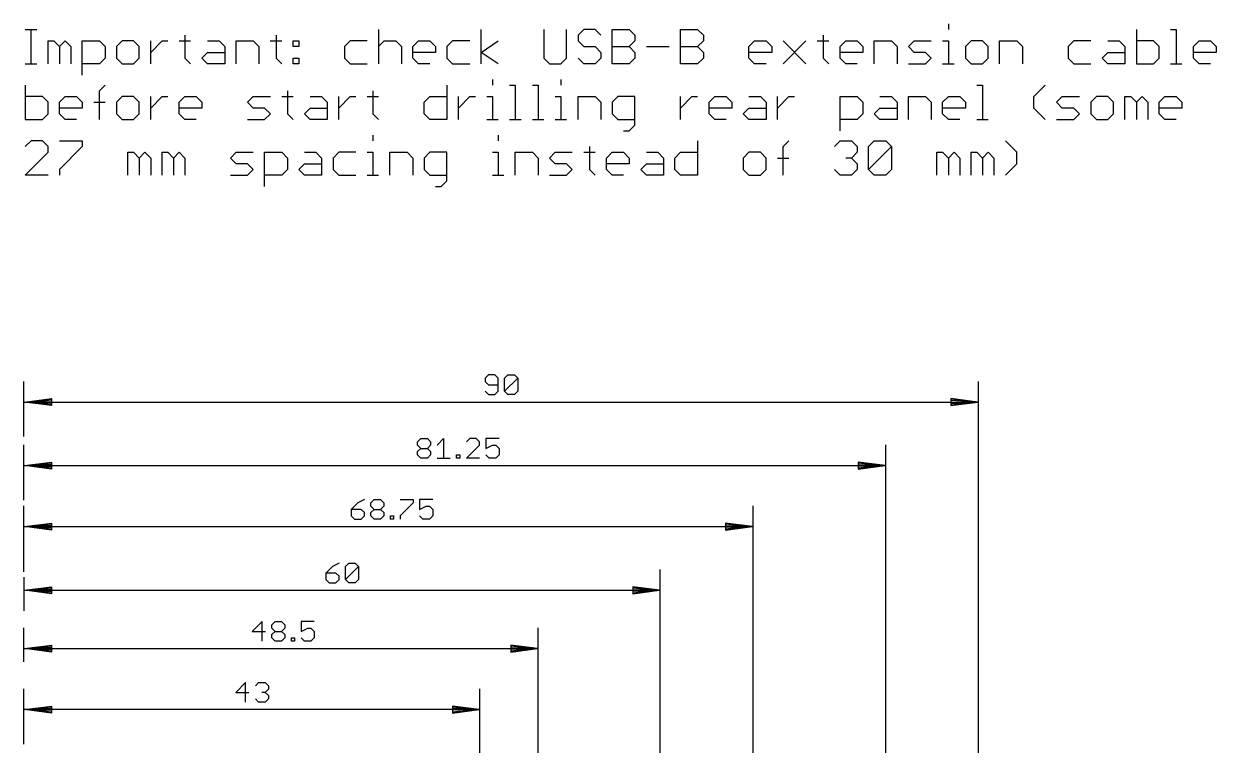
# Model space of a CAD drawing. Extents: x -29 to 390, y -522 to 226.
# Drawn here: x 0 to 112.4, y 126.4 to 194.4 of the extents above; entities that cross this region are included whole.
import ezdxf

# ---------------------------------------------------------------- set-up
doc = ezdxf.new("R2010")
doc.units = 0
doc.layers.add('20', color=4, linetype='CONTINUOUS')
doc.layers.add('47', color=253, linetype='CONTINUOUS')

msp = doc.modelspace()

# ---------------------------------------------------------------- linework, layer by layer
at = {"layer": '20'}
for p, q in [((0.1397, 193.8631), (1.2142, 193.8631)), ((0.6769, 190.6397), (0.6769, 193.8631)), ((33.4415, 193.8631), (33.4415, 190.6397)), ((43.1097, 190.6397), (43.1097, 193.8631)), ((49.0181, 193.8631), (49.0181, 191.1769)), ((51.167, 191.1769), (51.167, 193.8631)), ((52.7781, 193.8631), (52.2409, 193.3258)), ((53.8525, 193.8631), (52.7781, 193.8631)), ((54.3898, 193.3258), (53.8525, 193.8631)), ((55.4636, 190.6397), (55.4636, 193.8631)), ((55.4636, 193.8631), (57.0753, 193.8631)), ((57.0753, 193.8631), (57.6125, 193.3258)), ((61.9091, 190.6397), (61.9091, 193.8631)), ((61.9091, 193.8631), (63.5208, 193.8631)), ((63.5208, 193.8631), (64.058, 193.3258)), ((87.1541, 194.4003), (87.1541, 193.8631)), ((104.8792, 193.8631), (104.8792, 190.6397)), ((108.1019, 193.8631), (108.6391, 193.8631)), ((108.6391, 193.8631), (108.6391, 190.6397)), ((2.2882, 190.6397), (2.2882, 192.7886)), ((2.2882, 192.7886), (2.8254, 192.7886)), ((2.8254, 192.7886), (3.3627, 192.2514)), ((3.3627, 192.2514), (3.8999, 192.7886)), ((3.3627, 192.2514), (3.3627, 190.6397)), ((3.8999, 192.7886), (4.4371, 192.2514)), ((4.4371, 192.2514), (4.4371, 190.6397)), ((5.511, 189.5653), (5.511, 192.7886)), ((5.511, 192.7886), (7.1226, 192.7886)), ((7.1226, 192.7886), (7.6599, 192.2514)), ((7.6599, 192.2514), (7.6599, 191.1769)), ((9.2709, 192.7886), (8.7337, 192.2514)), ((8.7337, 192.2514), (8.7337, 191.1769)), ((10.3454, 192.7886), (9.2709, 192.7886)), ((10.8826, 192.2514), (10.3454, 192.7886)), ((10.8826, 191.1769), (10.8826, 192.2514)), ((11.9565, 190.6397), (11.9565, 192.7886)), ((11.9565, 191.7142), (13.0309, 192.7886)), ((13.0309, 192.7886), (13.5681, 192.7886)), ((14.6421, 192.7886), (15.7165, 192.7886)), ((15.1793, 193.3258), (15.1793, 191.1769)), ((17.3278, 192.7886), (18.4023, 192.7886)), ((18.4023, 192.7886), (18.9395, 192.2514)), ((18.9395, 192.2514), (18.9395, 190.6397)), ((20.0133, 190.6397), (20.0133, 192.7886)), ((20.0133, 192.7886), (21.625, 192.7886)), ((21.625, 192.7886), (22.1622, 192.2514)), ((22.1622, 192.2514), (22.1622, 190.6397)), ((23.2361, 192.7886), (24.3105, 192.7886)), ((23.7733, 193.3258), (23.7733, 191.1769)), ((25.3846, 192.7886), (25.9218, 192.7886)), ((25.3846, 192.2514), (25.3846, 192.7886)), ((25.9218, 192.2514), (25.3846, 192.2514)), ((25.9218, 192.7886), (25.9218, 192.2514)), ((30.7559, 192.7886), (30.2187, 192.2514)), ((30.2187, 192.2514), (30.2187, 191.1769)), ((32.3676, 192.7886), (30.7559, 192.7886)), ((33.4415, 192.2514), (33.9787, 192.7886)), ((33.9787, 192.7886), (35.0532, 192.7886)), ((35.0532, 192.7886), (35.5904, 192.2514)), ((35.5904, 192.2514), (35.5904, 190.6397)), ((36.6642, 192.2514), (37.2015, 192.7886)), ((36.6642, 191.1769), (36.6642, 192.2514)), ((37.2015, 192.7886), (38.2759, 192.7886)), ((38.2759, 192.7886), (38.8131, 192.2514)), ((38.8131, 192.2514), (38.8131, 191.7142)), ((40.4242, 192.7886), (39.887, 192.2514)), ((39.887, 192.2514), (39.887, 191.1769)), ((42.0359, 192.7886), (40.4242, 192.7886)), ((43.1097, 191.7142), (44.7214, 192.7886)), ((52.2409, 193.3258), (52.2409, 192.7886)), ((52.2409, 192.7886), (52.7781, 192.2514)), ((52.7781, 192.2514), (53.8525, 192.2514)), ((53.8525, 192.2514), (54.3898, 191.7142)), ((55.4636, 192.2514), (57.0753, 192.2514)), ((57.6125, 192.7886), (57.0753, 192.2514)), ((57.0753, 192.2514), (57.6125, 191.7142)), ((57.6125, 193.3258), (57.6125, 192.7886)), ((58.6864, 192.2514), (60.8353, 192.2514)), ((61.9091, 192.2514), (63.5208, 192.2514)), ((64.058, 192.7886), (63.5208, 192.2514)), ((63.5208, 192.2514), (64.058, 191.7142)), ((64.058, 193.3258), (64.058, 192.7886)), ((68.3546, 192.2514), (68.8919, 192.7886)), ((68.3546, 191.1769), (68.3546, 192.2514)), ((68.8919, 192.7886), (69.9663, 192.7886)), ((69.9663, 192.7886), (70.5035, 192.2514)), ((70.5035, 192.2514), (70.5035, 191.7142)), ((71.5774, 192.7886), (73.7263, 190.6397)), ((71.5774, 190.6397), (73.7263, 192.7886)), ((74.8001, 192.7886), (75.8746, 192.7886)), ((75.3374, 193.3258), (75.3374, 191.1769)), ((76.9486, 192.2514), (77.4859, 192.7886)), ((76.9486, 191.1769), (76.9486, 192.2514)), ((77.4859, 192.7886), (78.5603, 192.7886)), ((78.5603, 192.7886), (79.0975, 192.2514)), ((79.0975, 192.2514), (79.0975, 191.7142)), ((80.1714, 190.6397), (80.1714, 192.7886)), ((80.1714, 192.7886), (81.7831, 192.7886)), ((81.7831, 192.7886), (82.3203, 192.2514)), ((82.3203, 192.2514), (82.3203, 190.6397)), ((83.3941, 192.2514), (83.9314, 192.7886)), ((83.9314, 191.7142), (83.3941, 192.2514)), ((83.9314, 192.7886), (85.5431, 192.7886)), ((86.6169, 192.7886), (87.1541, 192.7886)), ((87.1541, 192.7886), (87.1541, 190.6397)), ((89.3026, 192.7886), (88.7654, 192.2514)), ((88.7654, 192.2514), (88.7654, 191.1769)), ((90.3771, 192.7886), (89.3026, 192.7886)), ((90.9143, 192.2514), (90.3771, 192.7886)), ((90.9143, 191.1769), (90.9143, 192.2514)), ((91.9882, 190.6397), (91.9882, 192.7886)), ((91.9882, 192.7886), (93.5998, 192.7886)), ((93.5998, 192.7886), (94.1371, 192.2514)), ((94.1371, 192.2514), (94.1371, 190.6397)), ((98.9709, 192.7886), (98.4337, 192.2514)), ((98.4337, 192.2514), (98.4337, 191.1769)), ((100.5826, 192.7886), (98.9709, 192.7886)), ((102.1936, 192.7886), (103.2681, 192.7886)), ((103.2681, 192.7886), (103.8053, 192.2514)), ((103.8053, 192.2514), (103.8053, 190.6397)), ((106.4908, 192.7886), (104.8792, 192.7886)), ((107.0281, 192.2514), (106.4908, 192.7886)), ((107.0281, 191.1769), (107.0281, 192.2514)), ((110.2504, 192.2514), (110.7876, 192.7886)), ((110.2504, 191.1769), (110.2504, 192.2514)), ((110.7876, 192.7886), (111.8621, 192.7886)), ((111.8621, 192.7886), (112.3993, 192.2514)), ((112.3993, 192.2514), (112.3993, 191.7142)), ((7.6599, 191.1769), (7.1226, 190.6397)), ((8.7337, 191.1769), (9.2709, 190.6397)), ((10.3454, 190.6397), (10.8826, 191.1769)), ((15.1793, 191.1769), (15.7165, 190.6397)), ((16.7906, 191.1769), (17.3278, 191.7142)), ((17.3278, 190.6397), (16.7906, 191.1769)), ((17.3278, 191.7142), (18.9395, 191.7142)), ((23.7733, 191.1769), (24.3105, 190.6397)), ((25.3846, 191.1769), (25.9218, 191.1769)), ((25.3846, 190.6397), (25.3846, 191.1769)), ((25.9218, 191.1769), (25.9218, 190.6397)), ((30.2187, 191.1769), (30.7559, 190.6397)), ((38.8131, 191.7142), (36.6642, 191.7142)), ((37.2015, 190.6397), (36.6642, 191.1769)), ((39.887, 191.1769), (40.4242, 190.6397)), ((44.7214, 190.6397), (43.1097, 191.7142)), ((49.0181, 191.1769), (49.5553, 190.6397)), ((50.6298, 190.6397), (51.167, 191.1769)), ((52.7781, 190.6397), (52.2409, 191.1769)), ((54.3898, 191.1769), (53.8525, 190.6397)), ((54.3898, 191.7142), (54.3898, 191.1769)), ((57.6125, 191.1769), (57.0753, 190.6397)), ((57.6125, 191.7142), (57.6125, 191.1769)), ((64.058, 191.1769), (63.5208, 190.6397)), ((64.058, 191.7142), (64.058, 191.1769)), ((70.5035, 191.7142), (68.3546, 191.7142)), ((68.8919, 190.6397), (68.3546, 191.1769)), ((75.3374, 191.1769), (75.8746, 190.6397)), ((79.0975, 191.7142), (76.9486, 191.7142)), ((77.4859, 190.6397), (76.9486, 191.1769)), ((85.0058, 191.7142), (83.9314, 191.7142)), ((85.5431, 191.1769), (85.0058, 191.7142)), ((85.0058, 190.6397), (85.5431, 191.1769)), ((88.7654, 191.1769), (89.3026, 190.6397)), ((90.3771, 190.6397), (90.9143, 191.1769)), ((98.4337, 191.1769), (98.9709, 190.6397)), ((101.6564, 191.1769), (102.1936, 191.7142)), ((102.1936, 190.6397), (101.6564, 191.1769)), ((102.1936, 191.7142), (103.8053, 191.7142)), ((106.4908, 190.6397), (107.0281, 191.1769)), ((112.3993, 191.7142), (110.2504, 191.7142)), ((110.7876, 190.6397), (110.2504, 191.1769)), ((0.1397, 190.6397), (1.2142, 190.6397)), ((7.1226, 190.6397), (5.511, 190.6397)), ((9.2709, 190.6397), (10.3454, 190.6397)), ((18.9395, 190.6397), (17.3278, 190.6397)), ((25.9218, 190.6397), (25.3846, 190.6397)), ((30.7559, 190.6397), (32.3676, 190.6397)), ((38.2759, 190.6397), (37.2015, 190.6397)), ((40.4242, 190.6397), (42.0359, 190.6397)), ((49.5553, 190.6397), (50.6298, 190.6397)), ((53.8525, 190.6397), (52.7781, 190.6397)), ((57.0753, 190.6397), (55.4636, 190.6397)), ((63.5208, 190.6397), (61.9091, 190.6397)), ((69.9663, 190.6397), (68.8919, 190.6397)), ((78.5603, 190.6397), (77.4859, 190.6397)), ((83.3941, 190.6397), (85.0058, 190.6397)), ((86.6169, 190.6397), (87.6913, 190.6397)), ((89.3026, 190.6397), (90.3771, 190.6397)), ((98.9709, 190.6397), (100.5826, 190.6397)), ((103.8053, 190.6397), (102.1936, 190.6397)), ((104.8792, 190.6397), (106.4908, 190.6397)), ((108.1019, 190.6397), (109.1764, 190.6397)), ((111.8621, 190.6397), (110.7876, 190.6397)), ((44.1841, 189.1503), (44.1841, 188.6131)), ((50.6296, 189.1503), (50.6296, 188.6131)), ((0.1397, 188.6131), (0.1397, 185.3897)), ((7.1224, 188.0758), (7.6597, 188.6131)), ((7.1224, 185.3897), (7.1224, 188.0758)), ((24.8476, 188.0758), (24.8476, 185.9269)), ((32.9045, 188.0758), (32.9045, 185.9269)), ((39.8874, 188.6131), (39.8874, 185.3897)), ((45.7954, 188.6131), (46.3326, 188.6131)), ((46.3326, 188.6131), (46.3326, 185.3897)), ((47.9439, 188.6131), (48.4811, 188.6131)), ((48.4811, 188.6131), (48.4811, 185.3897)), ((89.8397, 188.6131), (90.3769, 188.6131)), ((90.3769, 188.6131), (90.3769, 185.3897)), ((95.2109, 187.5386), (96.2854, 188.6131)), ((1.7514, 187.5386), (0.1397, 187.5386)), ((2.2886, 187.0014), (1.7514, 187.5386)), ((2.2886, 185.9269), (2.2886, 187.0014)), ((3.3625, 187.0014), (3.8997, 187.5386)), ((3.3625, 185.9269), (3.3625, 187.0014)), ((3.8997, 187.5386), (4.9741, 187.5386)), ((4.9741, 187.5386), (5.5114, 187.0014)), ((5.5114, 187.0014), (5.5114, 186.4642)), ((6.5852, 187.0014), (7.6597, 187.0014)), ((9.2709, 187.5386), (8.7337, 187.0014)), ((8.7337, 187.0014), (8.7337, 185.9269)), ((10.3454, 187.5386), (9.2709, 187.5386)), ((10.8826, 187.0014), (10.3454, 187.5386)), ((10.8826, 185.9269), (10.8826, 187.0014)), ((11.9565, 185.3897), (11.9565, 187.5386)), ((11.9565, 186.4642), (13.0309, 187.5386)), ((13.0309, 187.5386), (13.5681, 187.5386)), ((14.6421, 187.0014), (15.1793, 187.5386)), ((14.6421, 185.9269), (14.6421, 187.0014)), ((15.1793, 187.5386), (16.2538, 187.5386)), ((16.2538, 187.5386), (16.791, 187.0014)), ((16.791, 187.0014), (16.791, 186.4642)), ((21.0876, 187.0014), (21.6248, 187.5386)), ((21.6248, 186.4642), (21.0876, 187.0014)), ((21.6248, 187.5386), (23.2365, 187.5386)), ((24.3103, 187.5386), (25.3848, 187.5386)), ((26.9961, 187.5386), (28.0705, 187.5386)), ((28.0705, 187.5386), (28.6078, 187.0014)), ((28.6078, 187.0014), (28.6078, 185.3897)), ((29.6816, 185.3897), (29.6816, 187.5386)), ((29.6816, 186.4642), (30.7561, 187.5386)), ((30.7561, 187.5386), (31.2933, 187.5386)), ((32.3672, 187.5386), (33.4417, 187.5386)), ((37.7385, 187.0014), (38.2757, 187.5386)), ((37.7385, 185.9269), (37.7385, 187.0014)), ((38.2757, 187.5386), (39.8874, 187.5386)), ((40.9612, 185.3897), (40.9612, 187.5386)), ((40.9612, 186.4642), (42.0357, 187.5386)), ((42.0357, 187.5386), (42.5729, 187.5386)), ((43.6469, 187.5386), (44.1841, 187.5386)), ((44.1841, 187.5386), (44.1841, 185.3897)), ((50.0924, 187.5386), (50.6296, 187.5386)), ((50.6296, 187.5386), (50.6296, 185.3897)), ((52.2409, 185.3897), (52.2409, 187.5386)), ((52.2409, 187.5386), (53.8525, 187.5386)), ((53.8525, 187.5386), (54.3898, 187.0014)), ((54.3898, 187.0014), (54.3898, 185.3897)), ((56.0008, 187.5386), (55.4636, 187.0014)), ((55.4636, 187.0014), (55.4636, 185.9269)), ((57.6125, 187.5386), (56.0008, 187.5386)), ((57.6125, 184.8525), (57.6125, 187.5386)), ((61.9091, 185.3897), (61.9091, 187.5386)), ((61.9091, 186.4642), (62.9836, 187.5386)), ((62.9836, 187.5386), (63.5208, 187.5386)), ((64.5948, 187.0014), (65.132, 187.5386)), ((64.5948, 185.9269), (64.5948, 187.0014)), ((65.132, 187.5386), (66.2064, 187.5386)), ((66.2064, 187.5386), (66.7437, 187.0014)), ((66.7437, 187.0014), (66.7437, 186.4642)), ((68.3547, 187.5386), (69.4292, 187.5386)), ((69.4292, 187.5386), (69.9664, 187.0014)), ((69.9664, 187.0014), (69.9664, 185.3897)), ((71.0403, 185.3897), (71.0403, 187.5386)), ((71.0403, 186.4642), (72.1147, 187.5386)), ((72.1147, 187.5386), (72.6519, 187.5386)), ((76.9486, 184.3153), (76.9486, 187.5386)), ((76.9486, 187.5386), (78.5603, 187.5386)), ((78.5603, 187.5386), (79.0975, 187.0014)), ((79.0975, 187.0014), (79.0975, 185.9269)), ((80.7086, 187.5386), (81.7831, 187.5386)), ((81.7831, 187.5386), (82.3203, 187.0014)), ((82.3203, 187.0014), (82.3203, 185.3897)), ((83.3941, 185.3897), (83.3941, 187.5386)), ((83.3941, 187.5386), (85.0058, 187.5386)), ((85.0058, 187.5386), (85.543, 187.0014)), ((85.543, 187.0014), (85.543, 185.3897)), ((86.6169, 187.0014), (87.1541, 187.5386)), ((86.6169, 185.9269), (86.6169, 187.0014)), ((87.1541, 187.5386), (88.2286, 187.5386)), ((88.2286, 187.5386), (88.7658, 187.0014)), ((88.7658, 187.0014), (88.7658, 186.4642)), ((95.2109, 186.4642), (95.2109, 187.5386)), ((97.3594, 187.0014), (97.8966, 187.5386)), ((97.8966, 186.4642), (97.3594, 187.0014)), ((97.8966, 187.5386), (99.5083, 187.5386)), ((101.1194, 187.5386), (100.5822, 187.0014)), ((100.5822, 187.0014), (100.5822, 185.9269)), ((102.1938, 187.5386), (101.1194, 187.5386)), ((102.7311, 187.0014), (102.1938, 187.5386)), ((102.7311, 185.9269), (102.7311, 187.0014)), ((103.8049, 185.3897), (103.8049, 187.5386)), ((103.8049, 187.5386), (104.3421, 187.5386)), ((104.3421, 187.5386), (104.8794, 187.0014)), ((104.8794, 187.0014), (105.4166, 187.5386)), ((104.8794, 187.0014), (104.8794, 185.3897)), ((105.4166, 187.5386), (105.9538, 187.0014)), ((105.9538, 187.0014), (105.9538, 185.3897)), ((107.0277, 187.0014), (107.5649, 187.5386)), ((107.0277, 185.9269), (107.0277, 187.0014)), ((107.5649, 187.5386), (108.6393, 187.5386)), ((108.6393, 187.5386), (109.1766, 187.0014)), ((109.1766, 187.0014), (109.1766, 186.4642)), ((1.7514, 185.3897), (2.2886, 185.9269)), ((5.5114, 186.4642), (3.3625, 186.4642)), ((3.8997, 185.3897), (3.3625, 185.9269)), ((8.7337, 185.9269), (9.2709, 185.3897)), ((10.3454, 185.3897), (10.8826, 185.9269)), ((16.791, 186.4642), (14.6421, 186.4642)), ((15.1793, 185.3897), (14.6421, 185.9269)), ((22.6993, 186.4642), (21.6248, 186.4642)), ((23.2365, 185.9269), (22.6993, 186.4642)), ((22.6993, 185.3897), (23.2365, 185.9269)), ((24.8476, 185.9269), (25.3848, 185.3897)), ((26.4588, 185.9269), (26.9961, 186.4642)), ((26.9961, 185.3897), (26.4588, 185.9269)), ((26.9961, 186.4642), (28.6078, 186.4642)), ((32.9045, 185.9269), (33.4417, 185.3897)), ((38.2757, 185.3897), (37.7385, 185.9269)), ((55.4636, 185.9269), (56.0008, 185.3897)), ((66.7437, 186.4642), (64.5948, 186.4642)), ((65.132, 185.3897), (64.5948, 185.9269)), ((67.8175, 185.9269), (68.3547, 186.4642)), ((68.3547, 185.3897), (67.8175, 185.9269)), ((68.3547, 186.4642), (69.9664, 186.4642)), ((79.0975, 185.9269), (78.5603, 185.3897)), ((80.1714, 185.9269), (80.7086, 186.4642)), ((80.7086, 185.3897), (80.1714, 185.9269)), ((80.7086, 186.4642), (82.3203, 186.4642)), ((88.7658, 186.4642), (86.6169, 186.4642)), ((87.1541, 185.3897), (86.6169, 185.9269)), ((96.2854, 185.3897), (95.2109, 186.4642)), ((98.9711, 186.4642), (97.8966, 186.4642)), ((99.5083, 185.9269), (98.9711, 186.4642)), ((98.9711, 185.3897), (99.5083, 185.9269)), ((100.5822, 185.9269), (101.1194, 185.3897)), ((102.1938, 185.3897), (102.7311, 185.9269)), ((109.1766, 186.4642), (107.0277, 186.4642)), ((107.5649, 185.3897), (107.0277, 185.9269)), ((0.1397, 185.3897), (1.7514, 185.3897)), ((4.9741, 185.3897), (3.8997, 185.3897)), ((9.2709, 185.3897), (10.3454, 185.3897)), ((16.2538, 185.3897), (15.1793, 185.3897)), ((21.0876, 185.3897), (22.6993, 185.3897)), ((28.6078, 185.3897), (26.9961, 185.3897)), ((39.8874, 185.3897), (38.2757, 185.3897)), ((43.6469, 185.3897), (44.7213, 185.3897)), ((45.7954, 185.3897), (46.8698, 185.3897)), ((47.9439, 185.3897), (49.0183, 185.3897)), ((50.0924, 185.3897), (51.1668, 185.3897)), ((56.0008, 185.3897), (57.6125, 185.3897)), ((57.0753, 184.3153), (57.6125, 184.8525)), ((66.2064, 185.3897), (65.132, 185.3897)), ((69.9664, 185.3897), (68.3547, 185.3897)), ((78.5603, 185.3897), (76.9486, 185.3897)), ((82.3203, 185.3897), (80.7086, 185.3897)), ((88.2286, 185.3897), (87.1541, 185.3897)), ((89.8397, 185.3897), (90.9141, 185.3897)), ((97.3594, 185.3897), (98.9711, 185.3897)), ((101.1194, 185.3897), (102.1938, 185.3897)), ((108.6393, 185.3897), (107.5649, 185.3897)), ((0.6769, 183.3631), (0.1397, 182.8258)), ((1.7514, 183.3631), (0.6769, 183.3631)), ((2.2886, 182.8258), (1.7514, 183.3631)), ((3.3625, 183.3631), (5.5114, 183.3631)), ((5.5114, 183.3631), (5.5114, 182.8258)), ((32.9045, 183.9003), (32.9045, 183.3631)), ((44.7212, 183.9003), (44.7212, 183.3631)), ((56.5381, 184.3153), (57.0753, 184.3153)), ((63.5209, 183.3631), (63.5209, 180.1397)), ((71.5775, 182.8258), (72.1147, 183.3631)), ((76.4115, 182.8258), (76.9487, 183.3631)), ((76.9487, 183.3631), (78.0232, 183.3631)), ((78.0232, 183.3631), (78.5604, 182.8258)), ((79.6343, 182.8258), (80.1715, 183.3631)), ((80.1715, 183.3631), (81.2459, 183.3631)), ((81.2459, 183.3631), (81.7832, 182.8258)), ((93.5997, 182.2886), (92.5253, 183.3631)), ((0.1397, 180.1397), (2.2886, 182.2886)), ((2.2886, 182.2886), (2.2886, 182.8258)), ((5.5114, 182.8258), (3.3625, 180.6769)), ((9.808, 180.1397), (9.808, 182.2886)), ((9.808, 182.2886), (10.3452, 182.2886)), ((10.3452, 182.2886), (10.8824, 181.7514)), ((10.8824, 181.7514), (11.4196, 182.2886)), ((11.4196, 182.2886), (11.9569, 181.7514)), ((13.0307, 180.1397), (13.0307, 182.2886)), ((13.0307, 182.2886), (13.5679, 182.2886)), ((13.5679, 182.2886), (14.1052, 181.7514)), ((14.1052, 181.7514), (14.6424, 182.2886)), ((14.6424, 182.2886), (15.1796, 181.7514)), ((19.4762, 181.7514), (20.0134, 182.2886)), ((20.0134, 182.2886), (21.6251, 182.2886)), ((22.699, 179.0653), (22.699, 182.2886)), ((22.699, 182.2886), (24.3106, 182.2886)), ((24.3106, 182.2886), (24.8479, 181.7514)), ((26.459, 182.2886), (27.5334, 182.2886)), ((27.5334, 182.2886), (28.0706, 181.7514)), ((29.6817, 182.2886), (29.1445, 181.7514)), ((31.2934, 182.2886), (29.6817, 182.2886)), ((32.3672, 182.2886), (32.9045, 182.2886)), ((32.9045, 182.2886), (32.9045, 180.1397)), ((34.5157, 180.1397), (34.5157, 182.2886)), ((34.5157, 182.2886), (36.1274, 182.2886)), ((36.1274, 182.2886), (36.6646, 181.7514)), ((38.2757, 182.2886), (37.7385, 181.7514)), ((39.8874, 182.2886), (38.2757, 182.2886)), ((39.8874, 179.6025), (39.8874, 182.2886)), ((44.184, 182.2886), (44.7212, 182.2886)), ((44.7212, 182.2886), (44.7212, 180.1397)), ((46.3325, 180.1397), (46.3325, 182.2886)), ((46.3325, 182.2886), (47.9442, 182.2886)), ((47.9442, 182.2886), (48.4814, 181.7514)), ((49.5552, 181.7514), (50.0925, 182.2886)), ((50.0925, 182.2886), (51.7041, 182.2886)), ((52.778, 182.2886), (53.8524, 182.2886)), ((53.3152, 182.8258), (53.3152, 180.6769)), ((54.9265, 181.7514), (55.4637, 182.2886)), ((55.4637, 182.2886), (56.5382, 182.2886)), ((56.5382, 182.2886), (57.0754, 181.7514)), ((58.6865, 182.2886), (59.7609, 182.2886)), ((59.7609, 182.2886), (60.2982, 181.7514)), ((61.372, 181.7514), (61.9092, 182.2886)), ((61.9092, 182.2886), (63.5209, 182.2886)), ((68.3547, 182.2886), (67.8175, 181.7514)), ((69.4292, 182.2886), (68.3547, 182.2886)), ((69.9664, 181.7514), (69.4292, 182.2886)), ((71.5775, 180.1397), (71.5775, 182.8258)), ((78.5604, 182.2886), (78.0232, 181.7514)), ((78.5604, 182.8258), (78.5604, 182.2886)), ((79.6343, 180.6769), (79.6343, 182.8258)), ((79.6343, 180.6769), (81.7832, 182.8258)), ((81.7832, 182.8258), (81.7832, 180.6769)), ((86.0798, 180.1397), (86.0798, 182.2886)), ((86.0798, 182.2886), (86.617, 182.2886)), ((86.617, 182.2886), (87.1542, 181.7514)), ((87.1542, 181.7514), (87.6915, 182.2886)), ((87.6915, 182.2886), (88.2287, 181.7514)), ((89.3025, 180.1397), (89.3025, 182.2886)), ((89.3025, 182.2886), (89.8398, 182.2886)), ((89.8398, 182.2886), (90.377, 181.7514)), ((90.377, 181.7514), (90.9142, 182.2886)), ((90.9142, 182.2886), (91.4514, 181.7514)), ((93.5997, 181.2142), (93.5997, 182.2886)), ((10.8824, 181.7514), (10.8824, 180.1397)), ((11.9569, 181.7514), (11.9569, 180.1397)), ((14.1052, 181.7514), (14.1052, 180.1397)), ((15.1796, 181.7514), (15.1796, 180.1397)), ((20.0134, 181.2142), (19.4762, 181.7514)), ((21.0879, 181.2142), (20.0134, 181.2142)), ((21.6251, 180.6769), (21.0879, 181.2142)), ((24.8479, 181.7514), (24.8479, 180.6769)), ((25.9217, 180.6769), (26.459, 181.2142)), ((26.459, 181.2142), (28.0706, 181.2142)), ((28.0706, 181.7514), (28.0706, 180.1397)), ((29.1445, 181.7514), (29.1445, 180.6769)), ((36.6646, 181.7514), (36.6646, 180.1397)), ((37.7385, 181.7514), (37.7385, 180.6769)), ((48.4814, 181.7514), (48.4814, 180.1397)), ((50.0925, 181.2142), (49.5552, 181.7514)), ((51.1669, 181.2142), (50.0925, 181.2142)), ((51.7041, 180.6769), (51.1669, 181.2142)), ((54.9265, 180.6769), (54.9265, 181.7514)), ((57.0754, 181.2142), (54.9265, 181.2142)), ((57.0754, 181.7514), (57.0754, 181.2142)), ((58.1493, 180.6769), (58.6865, 181.2142)), ((58.6865, 181.2142), (60.2982, 181.2142)), ((60.2982, 181.7514), (60.2982, 180.1397)), ((61.372, 180.6769), (61.372, 181.7514)), ((67.8175, 181.7514), (67.8175, 180.6769)), ((69.9664, 180.6769), (69.9664, 181.7514)), ((71.0403, 181.7514), (72.1147, 181.7514)), ((78.0232, 181.7514), (77.486, 181.7514)), ((78.0232, 181.7514), (78.5604, 181.2142)), ((78.5604, 181.2142), (78.5604, 180.6769)), ((87.1542, 181.7514), (87.1542, 180.1397)), ((88.2287, 181.7514), (88.2287, 180.1397)), ((90.377, 181.7514), (90.377, 180.1397)), ((91.4514, 181.7514), (91.4514, 180.1397)), ((92.5253, 180.1397), (93.5997, 181.2142)), ((2.2886, 180.1397), (0.1397, 180.1397)), ((3.3625, 180.6769), (3.3625, 180.1397)), ((19.4762, 180.1397), (21.0879, 180.1397)), ((21.0879, 180.1397), (21.6251, 180.6769)), ((24.3106, 180.1397), (22.699, 180.1397)), ((24.8479, 180.6769), (24.3106, 180.1397)), ((26.459, 180.1397), (25.9217, 180.6769)), ((28.0706, 180.1397), (26.459, 180.1397)), ((29.1445, 180.6769), (29.6817, 180.1397)), ((29.6817, 180.1397), (31.2934, 180.1397)), ((32.3672, 180.1397), (33.4417, 180.1397)), ((37.7385, 180.6769), (38.2757, 180.1397)), ((38.2757, 180.1397), (39.8874, 180.1397)), ((44.184, 180.1397), (45.2584, 180.1397)), ((49.5552, 180.1397), (51.1669, 180.1397)), ((51.1669, 180.1397), (51.7041, 180.6769)), ((53.3152, 180.6769), (53.8524, 180.1397)), ((55.4637, 180.1397), (54.9265, 180.6769)), ((56.5382, 180.1397), (55.4637, 180.1397)), ((58.6865, 180.1397), (58.1493, 180.6769)), ((60.2982, 180.1397), (58.6865, 180.1397)), ((61.9092, 180.1397), (61.372, 180.6769)), ((63.5209, 180.1397), (61.9092, 180.1397)), ((67.8175, 180.6769), (68.3547, 180.1397)), ((68.3547, 180.1397), (69.4292, 180.1397)), ((69.4292, 180.1397), (69.9664, 180.6769)), ((76.9487, 180.1397), (76.4115, 180.6769)), ((78.0232, 180.1397), (76.9487, 180.1397)), ((78.5604, 180.6769), (78.0232, 180.1397)), ((80.1715, 180.1397), (79.6343, 180.6769)), ((81.2459, 180.1397), (80.1715, 180.1397)), ((81.7832, 180.6769), (81.2459, 180.1397)), ((38.8129, 179.0653), (39.3502, 179.0653)), ((39.3502, 179.0653), (39.8874, 179.6025))]:
    msp.add_line(p, q, dxfattribs=at)
at = {"layer": '47'}
for p, q in [((43.7911, 161.3054), (43.4829, 160.9972)), ((43.4829, 160.9972), (43.4829, 160.689)), ((44.4075, 161.3054), (43.7911, 161.3054)), ((44.7157, 160.9972), (44.4075, 161.3054)), ((44.7157, 159.7644), (44.7157, 160.9972)), ((45.3245, 160.9972), (45.6327, 161.3054)), ((45.3245, 159.7644), (45.3245, 160.9972)), ((45.3245, 159.7644), (46.5573, 160.9972)), ((45.6327, 161.3054), (46.2491, 161.3054)), ((46.2491, 161.3054), (46.5573, 160.9972)), ((46.5573, 160.9972), (46.5573, 159.7644)), ((0, 155.5), (0, 160.7)), ((43.4829, 160.689), (43.7911, 160.3808)), ((43.4829, 159.7644), (43.7911, 159.4562)), ((43.7911, 160.3808), (44.7157, 160.3808)), ((44.4075, 159.4562), (44.7157, 159.7644)), ((45.6327, 159.4562), (45.3245, 159.7644)), ((46.5573, 159.7644), (46.2491, 159.4562)), ((90, 90.25), (90, 160.7)), ((0.065, 158.75), (2.6, 159.0692)), ((0.065, 158.75), (2.6, 159.01)), ((0.065, 158.75), (2.6, 158.88)), ((0.065, 158.75), (89.935, 158.75)), ((2.6, 158.4308), (0.065, 158.75)), ((2.6, 158.62), (0.065, 158.75)), ((2.6, 158.49), (0.065, 158.75)), ((2.6, 159.0692), (2.6, 158.4308)), ((43.7911, 159.4562), (44.4075, 159.4562)), ((46.2491, 159.4562), (45.6327, 159.4562)), ((89.935, 158.75), (87.4, 159.0692)), ((87.4, 159.0692), (87.4, 158.4308)), ((89.935, 158.75), (87.4, 159.01)), ((89.935, 158.75), (87.4, 158.88)), ((87.4, 158.4308), (89.935, 158.75)), ((87.4, 158.62), (89.935, 158.75)), ((87.4, 158.49), (89.935, 158.75)), ((37.1175, 154.9972), (37.4257, 155.3054)), ((37.4257, 155.3054), (38.0421, 155.3054)), ((38.0421, 155.3054), (38.3502, 154.9972)), ((38.959, 154.689), (39.5754, 155.3054)), ((39.5754, 155.3054), (39.5754, 153.4562)), ((42.0296, 155.3054), (41.7214, 154.9972)), ((42.646, 155.3054), (42.0296, 155.3054)), ((42.9542, 154.9972), (42.646, 155.3054)), ((44.7957, 155.3054), (43.563, 155.3054)), ((43.563, 155.3054), (43.563, 154.3808)), ((0, 149.5), (0, 154.7)), ((37.1175, 154.689), (37.1175, 154.9972)), ((37.4257, 154.3808), (37.1175, 154.689)), ((37.1175, 154.0726), (37.4257, 154.3808)), ((37.1175, 153.7644), (37.1175, 154.0726)), ((37.4257, 154.3808), (38.0421, 154.3808)), ((38.3502, 154.689), (38.0421, 154.3808)), ((38.0421, 154.3808), (38.3502, 154.0726)), ((38.3502, 154.9972), (38.3502, 154.689)), ((38.3502, 154.0726), (38.3502, 153.7644)), ((41.7214, 153.4562), (42.9542, 154.689)), ((42.9542, 154.689), (42.9542, 154.9972)), ((43.563, 154.3808), (44.1794, 154.689)), ((44.1794, 154.689), (44.4875, 154.689)), ((44.4875, 154.689), (44.7957, 154.3808)), ((44.7957, 154.3808), (44.7957, 153.7644)), ((81.25, 104.75), (81.25, 154.7)), ((0.065, 152.75), (2.6, 153.0692)), ((0.065, 152.75), (2.6, 153.01)), ((0.065, 152.75), (2.6, 152.88)), ((2.6, 153.0692), (2.6, 152.4308)), ((37.4257, 153.4562), (37.1175, 153.7644)), ((38.0421, 153.4562), (37.4257, 153.4562)), ((38.3502, 153.7644), (38.0421, 153.4562)), ((38.959, 153.4562), (40.1918, 153.4562)), ((40.8006, 153.4562), (40.8006, 153.7644)), ((40.8006, 153.7644), (41.1088, 153.7644)), ((41.1088, 153.4562), (40.8006, 153.4562)), ((41.1088, 153.7644), (41.1088, 153.4562)), ((42.9542, 153.4562), (41.7214, 153.4562)), ((43.8712, 153.4562), (43.563, 153.7644)), ((44.4875, 153.4562), (43.8712, 153.4562)), ((44.7957, 153.7644), (44.4875, 153.4562)), ((81.185, 152.75), (78.65, 153.0692)), ((78.65, 153.0692), (78.65, 152.4308)), ((81.185, 152.75), (78.65, 153.01)), ((81.185, 152.75), (78.65, 152.88)), ((0.065, 152.75), (81.185, 152.75)), ((2.6, 152.4308), (0.065, 152.75)), ((2.6, 152.62), (0.065, 152.75)), ((2.6, 152.49), (0.065, 152.75)), ((78.65, 152.4308), (81.185, 152.75)), ((78.65, 152.62), (81.185, 152.75)), ((78.65, 152.49), (81.185, 152.75)), ((32.1002, 149.5554), (31.4839, 149.2472)), ((32.709, 149.2472), (33.0172, 149.5554)), ((33.0172, 149.5554), (33.6336, 149.5554)), ((33.6336, 149.5554), (33.9418, 149.2472)), ((35.4714, 149.5554), (36.7042, 149.5554)), ((36.7042, 149.5554), (36.7042, 149.2472)), ((38.5457, 149.5554), (37.313, 149.5554)), ((37.313, 149.5554), (37.313, 148.6308)), ((0, 142.75), (0, 148.95)), ((31.4839, 149.2472), (30.8675, 148.6308)), ((30.8675, 148.6308), (30.8675, 148.0144)), ((31.7921, 148.6308), (30.8675, 148.6308)), ((32.1002, 148.3226), (31.7921, 148.6308)), ((32.709, 148.939), (32.709, 149.2472)), ((33.0172, 148.6308), (32.709, 148.939)), ((32.709, 148.3226), (33.0172, 148.6308)), ((33.0172, 148.6308), (33.6336, 148.6308)), ((33.9418, 148.939), (33.6336, 148.6308)), ((33.6336, 148.6308), (33.9418, 148.3226)), ((33.9418, 149.2472), (33.9418, 148.939)), ((36.7042, 149.2472), (35.4714, 148.0144)), ((37.313, 148.6308), (37.9294, 148.939)), ((37.9294, 148.939), (38.2375, 148.939)), ((38.2375, 148.939), (38.5457, 148.6308)), ((38.5457, 148.6308), (38.5457, 148.0144)), ((68.75, 104.25), (68.75, 148.95)), ((0.065, 147), (2.6, 147.3192)), ((0.065, 147), (2.6, 147.26)), ((2.6, 147.3192), (2.6, 146.6808)), ((30.8675, 148.0144), (31.1757, 147.7062)), ((31.1757, 147.7062), (31.7921, 147.7062)), ((31.7921, 147.7062), (32.1002, 148.0144)), ((32.1002, 148.0144), (32.1002, 148.3226)), ((32.709, 148.0144), (32.709, 148.3226)), ((33.0172, 147.7062), (32.709, 148.0144)), ((33.6336, 147.7062), (33.0172, 147.7062)), ((33.9418, 148.0144), (33.6336, 147.7062)), ((33.9418, 148.3226), (33.9418, 148.0144)), ((34.5506, 147.7062), (34.5506, 148.0144)), ((34.5506, 148.0144), (34.8588, 148.0144)), ((34.8588, 147.7062), (34.5506, 147.7062)), ((34.8588, 148.0144), (34.8588, 147.7062)), ((35.4714, 148.0144), (35.4714, 147.7062)), ((37.6212, 147.7062), (37.313, 148.0144)), ((38.2375, 147.7062), (37.6212, 147.7062)), ((38.5457, 148.0144), (38.2375, 147.7062)), ((68.685, 147), (66.15, 147.3192)), ((66.15, 147.3192), (66.15, 146.6808)), ((68.685, 147), (66.15, 147.26)), ((0.065, 147), (2.6, 147.13)), ((0.065, 147), (68.685, 147)), ((2.6, 146.6808), (0.065, 147)), ((2.6, 146.87), (0.065, 147)), ((2.6, 146.74), (0.065, 147)), ((68.685, 147), (66.15, 147.13)), ((66.15, 146.6808), (68.685, 147)), ((66.15, 146.87), (68.685, 147)), ((66.15, 146.74), (68.685, 147)), ((29.0993, 143.2472), (28.4829, 142.6308)), ((29.7157, 143.5554), (29.0993, 143.2472)), ((30.3245, 143.2472), (30.6327, 143.5554)), ((30.3245, 142.0144), (30.3245, 143.2472)), ((30.3245, 142.0144), (31.5573, 143.2472)), ((30.6327, 143.5554), (31.2491, 143.5554)), ((31.2491, 143.5554), (31.5573, 143.2472)), ((31.5573, 143.2472), (31.5573, 142.0144)), ((60, 91.25), (60, 142.95)), ((0, 142.25), (0, 139.05)), ((28.4829, 142.6308), (28.4829, 142.0144)), ((29.4075, 142.6308), (28.4829, 142.6308)), ((28.4829, 142.0144), (28.7911, 141.7062)), ((28.7911, 141.7062), (29.4075, 141.7062)), ((29.7157, 142.3226), (29.4075, 142.6308)), ((29.4075, 141.7062), (29.7157, 142.0144)), ((29.7157, 142.0144), (29.7157, 142.3226)), ((30.6327, 141.7062), (30.3245, 142.0144)), ((31.2491, 141.7062), (30.6327, 141.7062)), ((31.5573, 142.0144), (31.2491, 141.7062)), ((0.065, 141), (2.6, 141.3192)), ((0.065, 141), (2.6, 141.26)), ((0.065, 141), (2.6, 141.13)), ((0.065, 141), (59.935, 141)), ((2.6, 140.6808), (0.065, 141)), ((2.6, 140.87), (0.065, 141)), ((2.6, 140.74), (0.065, 141)), ((2.6, 141.3192), (2.6, 140.6808)), ((59.935, 141), (57.4, 141.3192)), ((57.4, 141.3192), (57.4, 140.6808)), ((59.935, 141), (57.4, 141.26)), ((59.935, 141), (57.4, 141.13)), ((57.4, 140.6808), (59.935, 141)), ((57.4, 140.87), (59.935, 141)), ((57.4, 140.74), (59.935, 141)), ((0, 134.25), (0, 137.45)), ((22.4615, 138.0554), (21.5369, 137.1308)), ((21.5369, 137.1308), (22.7697, 137.1308)), ((22.4615, 136.2062), (22.4615, 138.0554)), ((23.3784, 137.7472), (23.6866, 138.0554)), ((23.3784, 137.439), (23.3784, 137.7472)), ((23.6866, 137.1308), (23.3784, 137.439)), ((23.3784, 136.8226), (23.6866, 137.1308)), ((23.6866, 138.0554), (24.303, 138.0554)), ((23.6866, 137.1308), (24.303, 137.1308)), ((24.303, 138.0554), (24.6112, 137.7472)), ((24.6112, 137.439), (24.303, 137.1308)), ((24.303, 137.1308), (24.6112, 136.8226)), ((24.6112, 137.7472), (24.6112, 137.439)), ((27.3736, 138.0554), (26.1408, 138.0554)), ((26.1408, 138.0554), (26.1408, 137.1308)), ((26.1408, 137.1308), (26.7572, 137.439)), ((26.7572, 137.439), (27.0654, 137.439)), ((27.0654, 137.439), (27.3736, 137.1308)), ((27.3736, 137.1308), (27.3736, 136.5144)), ((48.5, 92.5), (48.5, 137.45)), ((23.3784, 136.5144), (23.3784, 136.8226)), ((23.6866, 136.2062), (23.3784, 136.5144)), ((24.303, 136.2062), (23.6866, 136.2062)), ((24.6112, 136.5144), (24.303, 136.2062)), ((24.6112, 136.8226), (24.6112, 136.5144)), ((25.22, 136.2062), (25.22, 136.5144)), ((25.22, 136.5144), (25.5282, 136.5144)), ((25.5282, 136.2062), (25.22, 136.2062)), ((25.5282, 136.5144), (25.5282, 136.2062)), ((26.449, 136.2062), (26.1408, 136.5144)), ((27.0654, 136.2062), (26.449, 136.2062)), ((27.3736, 136.5144), (27.0654, 136.2062)), ((0.065, 135.5), (2.6, 135.8192)), ((0.065, 135.5), (2.6, 135.76)), ((0.065, 135.5), (2.6, 135.63)), ((0.065, 135.5), (48.435, 135.5)), ((2.6, 135.1808), (0.065, 135.5)), ((2.6, 135.37), (0.065, 135.5)), ((2.6, 135.24), (0.065, 135.5)), ((2.6, 135.8192), (2.6, 135.1808)), ((48.435, 135.5), (45.9, 135.8192)), ((45.9, 135.8192), (45.9, 135.1808)), ((48.435, 135.5), (45.9, 135.76)), ((48.435, 135.5), (45.9, 135.63)), ((45.9, 135.1808), (48.435, 135.5)), ((45.9, 135.37), (48.435, 135.5)), ((45.9, 135.24), (48.435, 135.5)), ((0, 126.5), (0, 131.7)), ((20.9075, 132.3054), (19.9829, 131.3808)), ((20.9075, 130.4562), (20.9075, 132.3054)), ((21.8245, 131.9972), (22.1327, 132.3054)), ((22.1327, 132.3054), (22.7491, 132.3054)), ((22.7491, 132.3054), (23.0573, 131.9972)), ((23.0573, 131.689), (22.7491, 131.3808)), ((23.0573, 131.9972), (23.0573, 131.689)), ((43, 103.75), (43, 131.7)), ((19.9829, 131.3808), (21.2157, 131.3808)), ((22.1327, 130.4562), (21.8245, 130.7644)), ((22.7491, 130.4562), (22.1327, 130.4562)), ((22.7491, 131.3808), (22.4409, 131.3808)), ((22.7491, 131.3808), (23.0573, 131.0726)), ((23.0573, 130.7644), (22.7491, 130.4562)), ((23.0573, 131.0726), (23.0573, 130.7644)), ((0.065, 129.75), (2.6, 130.0692)), ((0.065, 129.75), (2.6, 130.01)), ((0.065, 129.75), (2.6, 129.88)), ((42.935, 129.75), (0.065, 129.75)), ((2.6, 129.4308), (0.065, 129.75)), ((2.6, 129.62), (0.065, 129.75)), ((2.6, 129.49), (0.065, 129.75)), ((2.6, 130.0692), (2.6, 129.4308)), ((42.935, 129.75), (40.4, 130.0692)), ((40.4, 130.0692), (40.4, 129.4308)), ((42.935, 129.75), (40.4, 130.01)), ((42.935, 129.75), (40.4, 129.88)), ((40.4, 129.4308), (42.935, 129.75)), ((40.4, 129.62), (42.935, 129.75)), ((40.4, 129.49), (42.935, 129.75))]:
    msp.add_line(p, q, dxfattribs=at)

doc.saveas('drawing.dxf')
